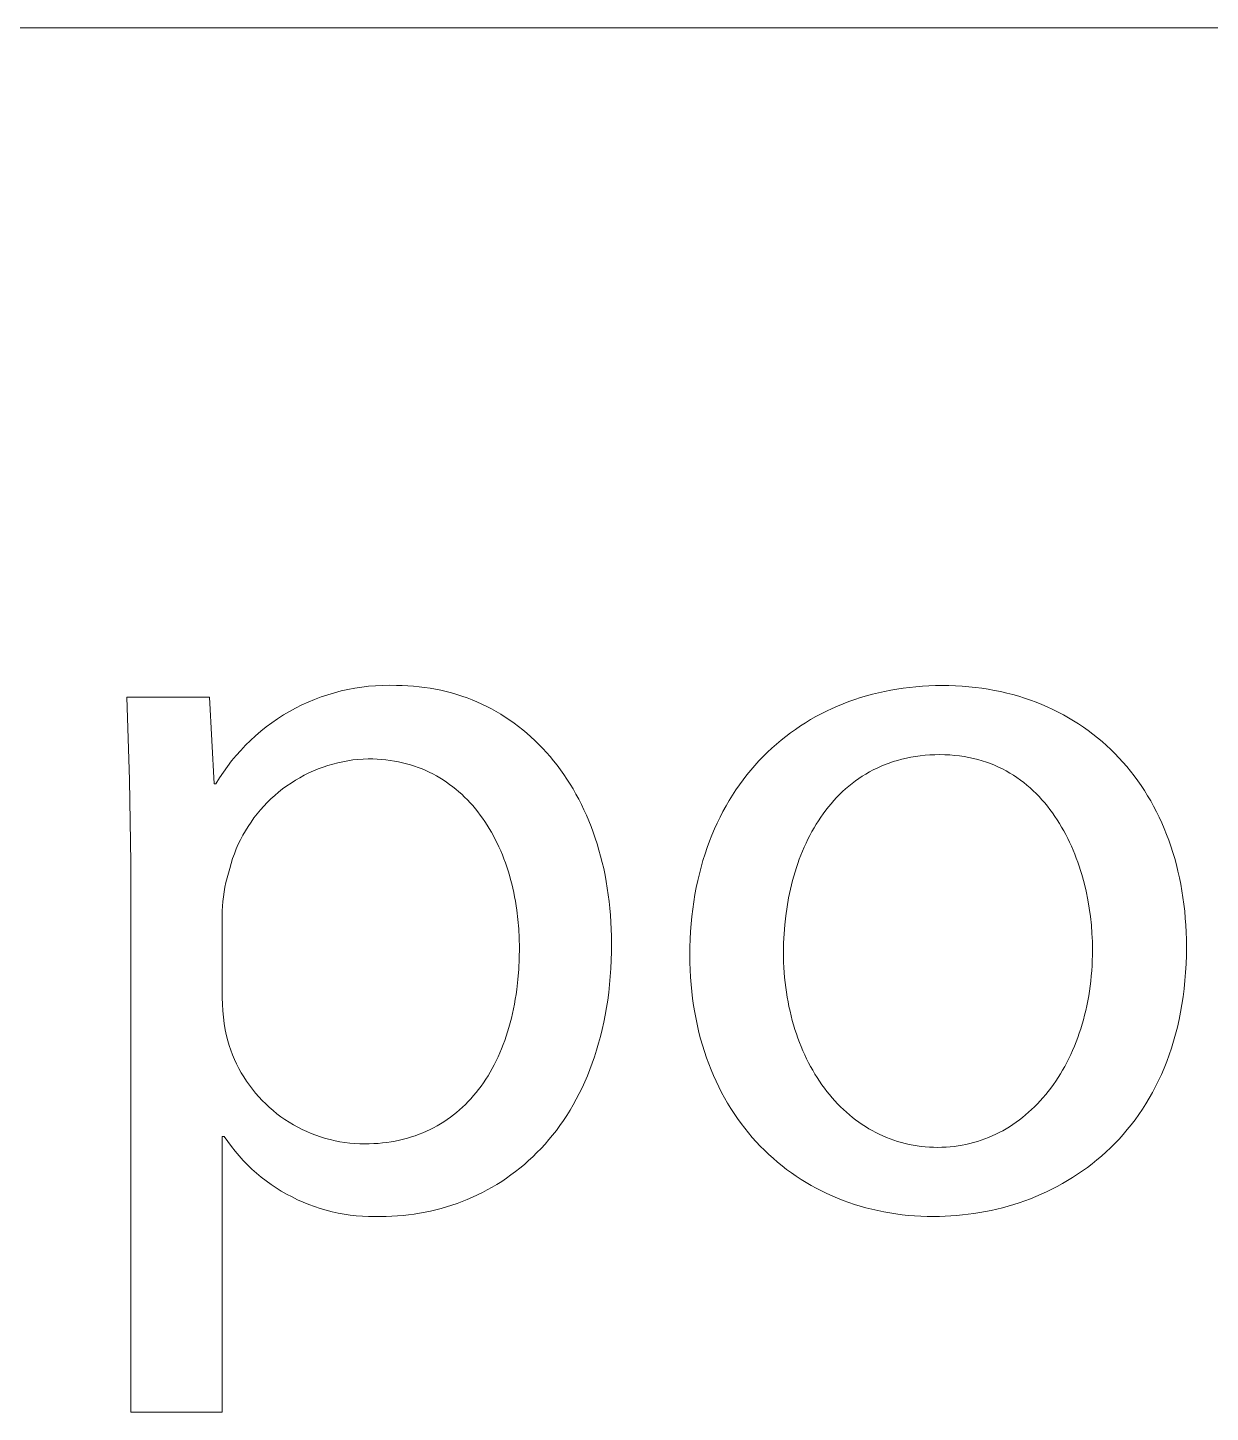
# Model space of a CAD drawing. Header units: millimetres. Extents: x 1422 to 6060, y -58 to 3182.
# Drawn here: x 5856.2 to 5908.5, y 399.2 to 460.5 of the extents above; entities that cross this region are included whole.
import ezdxf

# ---------------------------------------------------------------- set-up
doc = ezdxf.new("R2010")
doc.units = ezdxf.units.MM
doc.header["$MEASUREMENT"] = 0
doc.layers.add('Domyślny', color=7, linetype='Continuous', true_color=0x000000)

msp = doc.modelspace()

# ---------------------------------------------------------------- linework, layer by layer
at = {"layer": 'Domyślny', "color": 18, "lineweight": 15, "true_color": 0x000000}
for p, q in [((6055.346, 460.497), (4307.177, 460.497)), ((5870.089, 431.156), (5870.39, 431.224)), ((5870.39, 431.224), (5870.692, 431.28)), ((5870.692, 431.28), (5870.997, 431.327)), ((5870.997, 431.327), (5871.303, 431.362)), ((5871.303, 431.362), (5871.61, 431.387)), ((5871.61, 431.387), (5871.918, 431.402)), ((5871.918, 431.402), (5872.226, 431.405)), ((5872.226, 431.405), (5872.534, 431.398)), ((5872.534, 431.398), (5872.788, 431.394)), ((5872.788, 431.394), (5873.04, 431.384)), ((5873.04, 431.384), (5873.289, 431.368)), ((5873.289, 431.368), (5873.537, 431.345)), ((5873.537, 431.345), (5873.782, 431.315)), ((5873.782, 431.315), (5874.025, 431.279)), ((5874.025, 431.279), (5874.266, 431.236)), ((5874.266, 431.236), (5874.504, 431.187)), ((5894.396, 431.192), (5894.671, 431.24)), ((5894.671, 431.24), (5894.949, 431.281)), ((5894.949, 431.281), (5895.229, 431.316)), ((5895.229, 431.316), (5895.511, 431.345)), ((5895.511, 431.345), (5895.796, 431.367)), ((5895.796, 431.367), (5896.083, 431.383)), ((5896.083, 431.383), (5896.371, 431.393)), ((5896.371, 431.393), (5896.662, 431.396)), ((5896.662, 431.396), (5896.963, 431.393)), ((5896.963, 431.393), (5897.261, 431.383)), ((5897.261, 431.383), (5897.556, 431.366)), ((5897.556, 431.366), (5897.847, 431.342)), ((5897.847, 431.342), (5898.136, 431.312)), ((5898.136, 431.312), (5898.421, 431.275)), ((5898.421, 431.275), (5898.702, 431.232)), ((5898.702, 431.232), (5898.98, 431.182)), ((5860.733, 427.221), (5860.612, 430.888)), ((5860.612, 430.888), (5864.272, 430.888)), ((5864.272, 430.888), (5864.473, 427.043)), ((5868.351, 430.536), (5868.631, 430.665)), ((5868.631, 430.665), (5868.915, 430.783)), ((5868.915, 430.783), (5869.204, 430.892)), ((5869.204, 430.892), (5869.496, 430.99)), ((5869.496, 430.99), (5869.791, 431.078)), ((5869.791, 431.078), (5870.089, 431.156)), ((5874.504, 431.187), (5874.739, 431.132)), ((5874.739, 431.132), (5874.972, 431.071)), ((5874.972, 431.071), (5875.203, 431.003)), ((5875.203, 431.003), (5875.431, 430.93)), ((5875.431, 430.93), (5875.656, 430.85)), ((5875.656, 430.85), (5875.878, 430.764)), ((5875.878, 430.764), (5876.097, 430.672)), ((5876.097, 430.672), (5876.314, 430.574)), ((5892.295, 430.591), (5892.547, 430.687)), ((5892.547, 430.687), (5892.802, 430.778)), ((5892.802, 430.778), (5893.061, 430.862)), ((5893.061, 430.862), (5893.322, 430.94)), ((5893.322, 430.94), (5893.587, 431.013)), ((5893.587, 431.013), (5893.854, 431.079)), ((5893.854, 431.079), (5894.124, 431.139)), ((5894.124, 431.139), (5894.396, 431.192)), ((5898.98, 431.182), (5899.255, 431.126)), ((5899.255, 431.126), (5899.526, 431.063)), ((5899.526, 431.063), (5899.793, 430.994)), ((5899.793, 430.994), (5900.057, 430.919)), ((5900.057, 430.919), (5900.317, 430.838)), ((5900.317, 430.838), (5900.573, 430.751)), ((5900.573, 430.751), (5900.826, 430.657)), ((5900.826, 430.657), (5901.075, 430.558)), ((5867.28, 429.928), (5867.539, 430.094)), ((5867.539, 430.094), (5867.805, 430.251)), ((5867.805, 430.251), (5868.075, 430.398)), ((5868.075, 430.398), (5868.351, 430.536)), ((5876.314, 430.574), (5876.527, 430.471)), ((5876.527, 430.471), (5876.738, 430.362)), ((5876.738, 430.362), (5876.945, 430.247)), ((5876.945, 430.247), (5877.149, 430.126)), ((5877.149, 430.126), (5877.35, 429.999)), ((5877.35, 429.999), (5877.548, 429.867)), ((5890.852, 429.888), (5891.083, 430.02)), ((5891.083, 430.02), (5891.319, 430.146)), ((5891.319, 430.146), (5891.557, 430.266)), ((5891.557, 430.266), (5891.8, 430.38)), ((5891.8, 430.38), (5892.045, 430.489)), ((5892.045, 430.489), (5892.295, 430.591)), ((5901.075, 430.558), (5901.319, 430.452)), ((5901.319, 430.452), (5901.56, 430.341)), ((5901.56, 430.341), (5901.797, 430.224)), ((5901.797, 430.224), (5902.03, 430.101)), ((5902.03, 430.101), (5902.258, 429.973)), ((5866.304, 429.176), (5866.538, 429.377)), ((5866.538, 429.377), (5866.779, 429.569)), ((5866.779, 429.569), (5867.026, 429.753)), ((5867.026, 429.753), (5867.28, 429.928)), ((5877.548, 429.867), (5877.742, 429.73)), ((5877.742, 429.73), (5877.933, 429.587)), ((5877.933, 429.587), (5878.12, 429.438)), ((5878.12, 429.438), (5878.304, 429.284)), ((5889.963, 429.303), (5890.179, 429.458)), ((5890.179, 429.458), (5890.399, 429.607)), ((5890.399, 429.607), (5890.624, 429.75)), ((5890.624, 429.75), (5890.852, 429.888)), ((5902.258, 429.973), (5902.483, 429.838)), ((5902.483, 429.838), (5902.703, 429.699)), ((5902.703, 429.699), (5902.919, 429.553)), ((5902.919, 429.553), (5903.131, 429.402)), ((5903.131, 429.402), (5903.338, 429.246)), ((5865.858, 428.752), (5866.077, 428.968)), ((5866.077, 428.968), (5866.304, 429.176)), ((5878.304, 429.284), (5878.484, 429.125)), ((5878.484, 429.125), (5878.661, 428.961)), ((5878.661, 428.961), (5878.834, 428.791)), ((5878.834, 428.791), (5879.003, 428.616)), ((5889.139, 428.627), (5889.339, 428.804)), ((5889.339, 428.804), (5889.543, 428.976)), ((5889.543, 428.976), (5889.751, 429.143)), ((5889.751, 429.143), (5889.963, 429.303)), ((5903.338, 429.246), (5903.541, 429.085)), ((5903.541, 429.085), (5903.74, 428.918)), ((5903.74, 428.918), (5903.934, 428.745)), ((5865.247, 428.059), (5865.442, 428.297)), ((5865.442, 428.297), (5865.646, 428.528)), ((5865.646, 428.528), (5865.858, 428.752)), ((5871.283, 428.155), (5871.057, 428.145)), ((5871.484, 428.152), (5871.283, 428.155)), ((5871.682, 428.144), (5871.484, 428.152)), ((5879.003, 428.616), (5879.168, 428.436)), ((5879.168, 428.436), (5879.329, 428.251)), ((5879.329, 428.251), (5879.486, 428.061)), ((5888.567, 428.062), (5888.754, 428.256)), ((5888.754, 428.256), (5888.944, 428.444)), ((5888.944, 428.444), (5889.139, 428.627)), ((5895.085, 428.184), (5894.889, 428.138)), ((5895.286, 428.225), (5895.085, 428.184)), ((5895.49, 428.259), (5895.286, 428.225)), ((5895.698, 428.287), (5895.49, 428.259)), ((5895.91, 428.31), (5895.698, 428.287)), ((5896.126, 428.326), (5895.91, 428.31)), ((5896.346, 428.335), (5896.126, 428.326)), ((5896.57, 428.339), (5896.346, 428.335)), ((5896.794, 428.335), (5896.57, 428.339)), ((5897.014, 428.325), (5896.794, 428.335)), ((5897.23, 428.307), (5897.014, 428.325)), ((5897.442, 428.284), (5897.23, 428.307)), ((5897.649, 428.253), (5897.442, 428.284)), ((5897.853, 428.216), (5897.649, 428.253)), ((5898.052, 428.173), (5897.853, 428.216)), ((5898.247, 428.124), (5898.052, 428.173)), ((5903.934, 428.745), (5904.123, 428.568)), ((5904.123, 428.568), (5904.308, 428.385)), ((5904.308, 428.385), (5904.488, 428.198)), ((5904.488, 428.198), (5904.663, 428.005)), ((5864.711, 427.306), (5864.881, 427.563)), ((5864.881, 427.563), (5865.059, 427.814)), ((5865.059, 427.814), (5865.247, 428.059)), ((5868.867, 427.621), (5868.661, 427.528)), ((5869.076, 427.708), (5868.867, 427.621)), ((5869.288, 427.787), (5869.076, 427.708)), ((5869.503, 427.858), (5869.288, 427.787)), ((5869.72, 427.922), (5869.503, 427.858)), ((5869.939, 427.979), (5869.72, 427.922)), ((5870.16, 428.027), (5869.939, 427.979)), ((5870.383, 428.069), (5870.16, 428.027)), ((5870.607, 428.102), (5870.383, 428.069)), ((5870.832, 428.127), (5870.607, 428.102)), ((5871.057, 428.145), (5870.832, 428.127)), ((5871.876, 428.13), (5871.682, 428.144)), ((5872.068, 428.11), (5871.876, 428.13)), ((5872.258, 428.086), (5872.068, 428.11)), ((5872.444, 428.056), (5872.258, 428.086)), ((5872.627, 428.021), (5872.444, 428.056)), ((5872.808, 427.981), (5872.627, 428.021)), ((5872.985, 427.935), (5872.808, 427.981)), ((5873.16, 427.885), (5872.985, 427.935)), ((5873.332, 427.83), (5873.16, 427.885)), ((5873.5, 427.77), (5873.332, 427.83)), ((5873.666, 427.705), (5873.5, 427.77)), ((5873.829, 427.636), (5873.666, 427.705)), ((5873.989, 427.562), (5873.829, 427.636)), ((5874.146, 427.483), (5873.989, 427.562)), ((5879.486, 428.061), (5879.64, 427.866)), ((5879.64, 427.866), (5879.789, 427.667)), ((5879.789, 427.667), (5879.934, 427.462)), ((5888.037, 427.447), (5888.209, 427.657)), ((5888.209, 427.657), (5888.386, 427.862)), ((5888.386, 427.862), (5888.567, 428.062)), ((5893.456, 427.575), (5893.294, 427.481)), ((5893.622, 427.663), (5893.456, 427.575)), ((5893.791, 427.747), (5893.622, 427.663)), ((5893.965, 427.825), (5893.791, 427.747)), ((5894.142, 427.899), (5893.965, 427.825)), ((5894.323, 427.967), (5894.142, 427.899)), ((5894.508, 428.029), (5894.323, 427.967)), ((5894.696, 428.087), (5894.508, 428.029)), ((5894.889, 428.138), (5894.696, 428.087)), ((5898.438, 428.069), (5898.247, 428.124)), ((5898.625, 428.008), (5898.438, 428.069)), ((5898.808, 427.941), (5898.625, 428.008)), ((5898.987, 427.869), (5898.808, 427.941)), ((5899.162, 427.791), (5898.987, 427.869)), ((5899.333, 427.708), (5899.162, 427.791)), ((5899.5, 427.619), (5899.333, 427.708)), ((5899.663, 427.526), (5899.5, 427.619)), ((5904.663, 428.005), (5904.834, 427.807)), ((5904.834, 427.807), (5905, 427.605)), ((5905, 427.605), (5905.16, 427.397)), ((5860.782, 423.553), (5860.733, 427.221)), ((5864.473, 427.043), (5864.55, 427.043)), ((5864.55, 427.043), (5864.711, 427.306)), ((5867.686, 426.956), (5867.503, 426.822)), ((5867.873, 427.084), (5867.686, 426.956)), ((5868.064, 427.205), (5867.873, 427.084)), ((5868.259, 427.32), (5868.064, 427.205)), ((5868.458, 427.427), (5868.259, 427.32)), ((5868.661, 427.528), (5868.458, 427.427)), ((5874.3, 427.4), (5874.146, 427.483)), ((5874.451, 427.313), (5874.3, 427.4)), ((5874.599, 427.221), (5874.451, 427.313)), ((5874.743, 427.125), (5874.599, 427.221)), ((5874.885, 427.025), (5874.743, 427.125)), ((5875.024, 426.921), (5874.885, 427.025)), ((5879.934, 427.462), (5880.074, 427.252)), ((5880.074, 427.252), (5880.211, 427.038)), ((5880.211, 427.038), (5880.343, 426.819)), ((5887.551, 426.783), (5887.708, 427.01)), ((5887.708, 427.01), (5887.87, 427.231)), ((5887.87, 427.231), (5888.037, 427.447)), ((5892.539, 426.946), (5892.399, 426.826)), ((5892.683, 427.062), (5892.539, 426.946)), ((5892.83, 427.173), (5892.683, 427.062)), ((5892.981, 427.281), (5892.83, 427.173)), ((5893.135, 427.383), (5892.981, 427.281)), ((5893.294, 427.481), (5893.135, 427.383)), ((5899.822, 427.428), (5899.663, 427.526)), ((5899.978, 427.325), (5899.822, 427.428)), ((5900.129, 427.217), (5899.978, 427.325)), ((5900.277, 427.105), (5900.129, 427.217)), ((5900.42, 426.988), (5900.277, 427.105)), ((5900.56, 426.867), (5900.42, 426.988)), ((5905.16, 427.397), (5905.316, 427.185)), ((5905.316, 427.185), (5905.467, 426.968)), ((5905.467, 426.968), (5905.613, 426.746)), ((5866.986, 426.383), (5866.824, 426.225)), ((5867.153, 426.535), (5866.986, 426.383)), ((5867.326, 426.682), (5867.153, 426.535)), ((5867.503, 426.822), (5867.326, 426.682)), ((5875.16, 426.813), (5875.024, 426.921)), ((5875.293, 426.7), (5875.16, 426.813)), ((5875.422, 426.584), (5875.293, 426.7)), ((5875.549, 426.464), (5875.422, 426.584)), ((5875.672, 426.341), (5875.549, 426.464)), ((5875.792, 426.213), (5875.672, 426.341)), ((5880.343, 426.819), (5880.47, 426.596)), ((5880.47, 426.596), (5880.594, 426.368)), ((5880.594, 426.368), (5880.712, 426.135)), ((5887.111, 426.072), (5887.253, 426.314)), ((5887.253, 426.314), (5887.399, 426.551)), ((5887.399, 426.551), (5887.551, 426.783)), ((5892.002, 426.442), (5891.876, 426.306)), ((5892.131, 426.574), (5892.002, 426.442)), ((5892.263, 426.702), (5892.131, 426.574)), ((5892.399, 426.826), (5892.263, 426.702)), ((5900.697, 426.742), (5900.56, 426.867)), ((5900.829, 426.613), (5900.697, 426.742)), ((5900.958, 426.48), (5900.829, 426.613)), ((5901.083, 426.343), (5900.958, 426.48)), ((5901.204, 426.203), (5901.083, 426.343)), ((5905.613, 426.746), (5905.754, 426.52)), ((5905.754, 426.52), (5905.89, 426.289)), ((5866.373, 425.718), (5866.235, 425.538)), ((5866.517, 425.892), (5866.373, 425.718)), ((5866.668, 426.061), (5866.517, 425.892)), ((5866.824, 426.225), (5866.668, 426.061)), ((5875.91, 426.082), (5875.792, 426.213)), ((5876.024, 425.948), (5875.91, 426.082)), ((5876.135, 425.81), (5876.024, 425.948)), ((5876.242, 425.668), (5876.135, 425.81)), ((5880.712, 426.135), (5880.826, 425.898)), ((5880.826, 425.898), (5880.936, 425.657)), ((5886.845, 425.572), (5886.975, 425.825)), ((5886.975, 425.825), (5887.111, 426.072)), ((5891.411, 425.727), (5891.304, 425.574)), ((5891.522, 425.877), (5891.411, 425.727)), ((5891.637, 426.023), (5891.522, 425.877)), ((5891.755, 426.166), (5891.637, 426.023)), ((5891.876, 426.306), (5891.755, 426.166)), ((5901.322, 426.059), (5901.204, 426.203)), ((5901.436, 425.912), (5901.322, 426.059)), ((5901.546, 425.762), (5901.436, 425.912)), ((5901.653, 425.609), (5901.546, 425.762)), ((5905.89, 426.289), (5906.02, 426.053)), ((5906.02, 426.053), (5906.145, 425.814)), ((5906.145, 425.814), (5906.265, 425.569)), ((5865.977, 425.166), (5865.858, 424.974)), ((5866.103, 425.355), (5865.977, 425.166)), ((5866.235, 425.538), (5866.103, 425.355)), ((5876.347, 425.524), (5876.242, 425.668)), ((5876.449, 425.376), (5876.347, 425.524)), ((5876.547, 425.225), (5876.449, 425.376)), ((5876.642, 425.071), (5876.547, 425.225)), ((5880.936, 425.657), (5881.04, 425.411)), ((5881.04, 425.411), (5881.14, 425.161)), ((5881.14, 425.161), (5881.235, 424.907)), ((5886.601, 425.051), (5886.72, 425.314)), ((5886.72, 425.314), (5886.845, 425.572)), ((5891.002, 425.097), (5890.909, 424.932)), ((5891.099, 425.259), (5891.002, 425.097)), ((5891.2, 425.418), (5891.099, 425.259)), ((5891.304, 425.574), (5891.2, 425.418)), ((5901.756, 425.453), (5901.653, 425.609)), ((5901.856, 425.294), (5901.756, 425.453)), ((5901.952, 425.132), (5901.856, 425.294)), ((5902.045, 424.968), (5901.952, 425.132)), ((5906.265, 425.569), (5906.38, 425.321)), ((5906.38, 425.321), (5906.489, 425.068)), ((5865.64, 424.577), (5865.542, 424.373)), ((5865.746, 424.777), (5865.64, 424.577)), ((5865.858, 424.974), (5865.746, 424.777)), ((5876.734, 424.914), (5876.642, 425.071)), ((5876.823, 424.754), (5876.734, 424.914)), ((5876.908, 424.591), (5876.823, 424.754)), ((5876.99, 424.425), (5876.908, 424.591)), ((5881.235, 424.907), (5881.325, 424.648)), ((5881.325, 424.648), (5881.41, 424.386)), ((5886.278, 424.232), (5886.379, 424.51)), ((5886.379, 424.51), (5886.487, 424.783)), ((5886.487, 424.783), (5886.601, 425.051)), ((5890.732, 424.595), (5890.649, 424.422)), ((5890.819, 424.765), (5890.732, 424.595)), ((5890.909, 424.932), (5890.819, 424.765)), ((5902.134, 424.801), (5902.045, 424.968)), ((5902.22, 424.632), (5902.134, 424.801)), ((5902.303, 424.461), (5902.22, 424.632)), ((5906.489, 425.068), (5906.593, 424.81)), ((5906.593, 424.81), (5906.691, 424.549)), ((5906.691, 424.549), (5906.784, 424.283)), ((5865.367, 423.956), (5865.291, 423.743)), ((5865.451, 424.166), (5865.367, 423.956)), ((5865.542, 424.373), (5865.451, 424.166)), ((5877.069, 424.257), (5876.99, 424.425)), ((5877.145, 424.086), (5877.069, 424.257)), ((5877.218, 423.912), (5877.145, 424.086)), ((5877.287, 423.736), (5877.218, 423.912)), ((5881.41, 424.386), (5881.49, 424.119)), ((5881.49, 424.119), (5881.565, 423.848)), ((5886.092, 423.66), (5886.182, 423.949)), ((5886.182, 423.949), (5886.278, 424.232)), ((5890.421, 423.89), (5890.351, 423.709)), ((5890.494, 424.07), (5890.421, 423.89)), ((5890.57, 424.247), (5890.494, 424.07)), ((5890.649, 424.422), (5890.57, 424.247)), ((5902.382, 424.288), (5902.303, 424.461)), ((5902.457, 424.114), (5902.382, 424.288)), ((5902.53, 423.937), (5902.457, 424.114)), ((5902.599, 423.759), (5902.53, 423.937)), ((5906.784, 424.283), (5906.871, 424.014)), ((5906.871, 424.014), (5906.952, 423.74)), ((5860.782, 399.246), (5860.782, 423.553)), ((5865.16, 423.309), (5865.106, 423.089)), ((5865.222, 423.527), (5865.16, 423.309)), ((5865.291, 423.743), (5865.222, 423.527)), ((5877.353, 423.557), (5877.287, 423.736)), ((5877.416, 423.377), (5877.353, 423.557)), ((5877.475, 423.193), (5877.416, 423.377)), ((5881.565, 423.848), (5881.635, 423.573)), ((5881.635, 423.573), (5881.7, 423.295)), ((5881.7, 423.295), (5881.759, 423.012)), ((5885.931, 423.069), (5886.008, 423.367)), ((5886.008, 423.367), (5886.092, 423.66)), ((5890.223, 423.34), (5890.163, 423.153)), ((5890.285, 423.526), (5890.223, 423.34)), ((5890.351, 423.709), (5890.285, 423.526)), ((5902.664, 423.579), (5902.599, 423.759)), ((5902.726, 423.398), (5902.664, 423.579)), ((5902.786, 423.216), (5902.726, 423.398)), ((5906.952, 423.74), (5907.028, 423.463)), ((5907.028, 423.463), (5907.098, 423.181)), ((5864.997, 422.68), (5864.952, 422.473)), ((5865.048, 422.886), (5864.997, 422.68)), ((5865.106, 423.089), (5865.048, 422.886)), ((5877.531, 423.008), (5877.475, 423.193)), ((5877.584, 422.82), (5877.531, 423.008)), ((5877.633, 422.631), (5877.584, 422.82)), ((5881.759, 423.012), (5881.813, 422.726)), ((5881.813, 422.726), (5881.861, 422.436)), ((5885.795, 422.458), (5885.859, 422.766)), ((5885.859, 422.766), (5885.931, 423.069)), ((5890.055, 422.775), (5890.005, 422.583)), ((5890.107, 422.965), (5890.055, 422.775)), ((5890.163, 423.153), (5890.107, 422.965)), ((5902.841, 423.033), (5902.786, 423.216)), ((5902.943, 422.664), (5902.841, 423.033)), ((5903.033, 422.292), (5902.943, 422.664)), ((5907.098, 423.181), (5907.162, 422.896)), ((5907.162, 422.896), (5907.22, 422.607)), ((5864.882, 422.055), (5864.857, 421.844)), ((5864.914, 422.265), (5864.882, 422.055)), ((5864.952, 422.473), (5864.914, 422.265)), ((5877.68, 422.439), (5877.633, 422.631)), ((5877.722, 422.246), (5877.68, 422.439)), ((5877.762, 422.05), (5877.722, 422.246)), ((5877.798, 421.853), (5877.762, 422.05)), ((5881.861, 422.436), (5881.904, 422.142)), ((5881.904, 422.142), (5881.942, 421.844)), ((5885.685, 421.828), (5885.736, 422.146)), ((5885.736, 422.146), (5885.795, 422.458)), ((5889.959, 422.39), (5889.877, 422.001)), ((5890.005, 422.583), (5889.959, 422.39)), ((5903.11, 421.919), (5903.033, 422.292)), ((5907.22, 422.607), (5907.273, 422.314)), ((5907.273, 422.314), (5907.319, 422.018)), ((5864.839, 421.633), (5864.828, 421.422)), ((5864.828, 421.422), (5864.828, 417.576)), ((5864.857, 421.844), (5864.839, 421.633)), ((5877.83, 421.654), (5877.798, 421.853)), ((5877.86, 421.454), (5877.83, 421.654)), ((5877.908, 421.048), (5877.86, 421.454)), ((5881.942, 421.844), (5881.974, 421.543)), ((5881.974, 421.543), (5882, 421.238)), ((5885.601, 421.179), (5885.639, 421.506)), ((5885.639, 421.506), (5885.685, 421.828)), ((5889.807, 421.608), (5889.751, 421.212)), ((5889.877, 422.001), (5889.807, 421.608)), ((5903.174, 421.545), (5903.11, 421.919)), ((5903.226, 421.172), (5903.174, 421.545)), ((5907.319, 422.018), (5907.359, 421.718)), ((5907.359, 421.718), (5907.394, 421.414)), ((5907.394, 421.414), (5907.422, 421.107)), ((5877.942, 420.637), (5877.908, 421.048)), ((5882, 421.238), (5882.02, 420.93)), ((5882.02, 420.93), (5882.035, 420.619)), ((5885.545, 420.511), (5885.569, 420.848)), ((5885.569, 420.848), (5885.601, 421.179)), ((5889.707, 420.814), (5889.676, 420.414)), ((5889.751, 421.212), (5889.707, 420.814)), ((5903.267, 420.8), (5903.226, 421.172)), ((5903.295, 420.431), (5903.267, 420.8)), ((5907.422, 421.107), (5907.444, 420.797)), ((5907.444, 420.797), (5907.46, 420.483)), ((5877.963, 420.221), (5877.942, 420.637)), ((5877.97, 419.8), (5877.963, 420.221)), ((5882.035, 420.619), (5882.044, 420.304)), ((5882.044, 420.304), (5882.047, 419.985)), ((5885.527, 420.17), (5885.545, 420.511)), ((5889.676, 420.414), (5889.657, 420.013)), ((5903.312, 420.066), (5903.295, 420.431)), ((5907.46, 420.483), (5907.469, 420.165)), ((5877.963, 419.323), (5877.97, 419.8)), ((5882.043, 419.61), (5882.033, 419.24)), ((5882.047, 419.985), (5882.043, 419.61)), ((5885.512, 419.474), (5885.516, 419.825)), ((5885.516, 419.825), (5885.527, 420.17)), ((5889.657, 420.013), (5889.651, 419.613)), ((5889.651, 419.613), (5889.653, 419.383)), ((5903.318, 419.706), (5903.312, 420.066)), ((5903.316, 419.47), (5903.318, 419.706)), ((5907.472, 419.845), (5907.468, 419.459)), ((5907.469, 420.165), (5907.472, 419.845)), ((5877.941, 418.855), (5877.963, 419.323)), ((5882.033, 419.24), (5882.015, 418.877)), ((5885.516, 419.143), (5885.512, 419.474)), ((5885.526, 418.815), (5885.516, 419.143)), ((5889.653, 419.383), (5889.659, 419.155)), ((5889.659, 419.155), (5889.67, 418.929)), ((5903.284, 418.776), (5903.299, 419.005)), ((5903.299, 419.005), (5903.31, 419.237)), ((5903.31, 419.237), (5903.316, 419.47)), ((5907.456, 419.08), (5907.435, 418.707)), ((5907.468, 419.459), (5907.456, 419.08)), ((5877.854, 417.951), (5877.904, 418.398)), ((5877.904, 418.398), (5877.941, 418.855)), ((5881.991, 418.519), (5881.959, 418.167)), ((5882.015, 418.877), (5881.991, 418.519)), ((5885.543, 418.491), (5885.526, 418.815)), ((5885.567, 418.171), (5885.543, 418.491)), ((5889.67, 418.929), (5889.684, 418.704)), ((5889.684, 418.704), (5889.702, 418.482)), ((5889.702, 418.482), (5889.725, 418.262)), ((5903.242, 418.323), (5903.265, 418.548)), ((5903.265, 418.548), (5903.284, 418.776)), ((5907.435, 418.707), (5907.406, 418.342)), ((5877.823, 417.731), (5877.854, 417.951)), ((5881.921, 417.821), (5881.877, 417.482)), ((5881.959, 418.167), (5881.921, 417.821)), ((5885.597, 417.856), (5885.567, 418.171)), ((5885.634, 417.544), (5885.597, 417.856)), ((5889.725, 418.262), (5889.751, 418.043)), ((5889.751, 418.043), (5889.781, 417.827)), ((5889.781, 417.827), (5889.815, 417.613)), ((5903.15, 417.663), (5903.184, 417.881)), ((5903.184, 417.881), (5903.215, 418.101)), ((5903.215, 418.101), (5903.242, 418.323)), ((5907.37, 417.983), (5907.325, 417.631)), ((5907.406, 418.342), (5907.37, 417.983)), ((5864.828, 417.576), (5864.838, 417.294)), ((5864.838, 417.294), (5864.856, 417.012)), ((5877.709, 417.09), (5877.751, 417.301)), ((5877.751, 417.301), (5877.788, 417.515)), ((5877.788, 417.515), (5877.823, 417.731)), ((5881.826, 417.148), (5881.768, 416.82)), ((5881.877, 417.482), (5881.826, 417.148)), ((5885.677, 417.237), (5885.634, 417.544)), ((5885.727, 416.933), (5885.677, 417.237)), ((5889.815, 417.613), (5889.853, 417.402)), ((5889.853, 417.402), (5889.894, 417.193)), ((5889.894, 417.193), (5889.94, 416.986)), ((5903.022, 417.024), (5903.068, 417.234)), ((5903.068, 417.234), (5903.111, 417.447)), ((5903.111, 417.447), (5903.15, 417.663)), ((5907.274, 417.285), (5907.214, 416.947)), ((5907.325, 417.631), (5907.274, 417.285)), ((5864.856, 417.012), (5864.883, 416.731)), ((5864.883, 416.731), (5864.918, 416.45)), ((5877.564, 416.474), (5877.616, 416.676)), ((5877.616, 416.676), (5877.665, 416.881)), ((5877.665, 416.881), (5877.709, 417.09)), ((5881.768, 416.82), (5881.705, 416.498)), ((5885.783, 416.634), (5885.727, 416.933)), ((5885.845, 416.34), (5885.783, 416.634)), ((5889.94, 416.986), (5889.989, 416.782)), ((5889.989, 416.782), (5890.041, 416.58)), ((5890.041, 416.58), (5890.098, 416.38)), ((5902.86, 416.409), (5902.917, 416.612)), ((5902.917, 416.612), (5902.971, 416.816)), ((5902.971, 416.816), (5903.022, 417.024)), ((5907.148, 416.615), (5907.074, 416.289)), ((5907.214, 416.947), (5907.148, 416.615)), ((5864.918, 416.45), (5864.962, 416.171)), ((5864.962, 416.171), (5865.014, 415.893)), ((5877.389, 415.885), (5877.451, 416.078)), ((5877.451, 416.078), (5877.509, 416.275)), ((5877.509, 416.275), (5877.564, 416.474)), ((5881.635, 416.182), (5881.559, 415.872)), ((5881.705, 416.498), (5881.635, 416.182)), ((5885.913, 416.049), (5885.845, 416.34)), ((5885.987, 415.763), (5885.913, 416.049)), ((5890.098, 416.38), (5890.157, 416.184)), ((5890.157, 416.184), (5890.221, 415.99)), ((5890.221, 415.99), (5890.288, 415.799)), ((5902.665, 415.82), (5902.734, 416.013)), ((5902.734, 416.013), (5902.799, 416.21)), ((5902.799, 416.21), (5902.86, 416.409)), ((5906.993, 415.97), (5906.905, 415.658)), ((5907.074, 416.289), (5906.993, 415.97)), ((5865.014, 415.893), (5865.071, 415.681)), ((5865.071, 415.681), (5865.135, 415.471)), ((5865.135, 415.471), (5865.207, 415.263)), ((5877.107, 415.145), (5877.182, 415.325)), ((5877.182, 415.325), (5877.254, 415.509)), ((5877.254, 415.509), (5877.323, 415.695)), ((5877.323, 415.695), (5877.389, 415.885)), ((5881.477, 415.568), (5881.389, 415.27)), ((5881.559, 415.872), (5881.477, 415.568)), ((5886.067, 415.482), (5885.987, 415.763)), ((5886.154, 415.204), (5886.067, 415.482)), ((5890.288, 415.799), (5890.358, 415.61)), ((5890.358, 415.61), (5890.432, 415.425)), ((5890.432, 415.425), (5890.509, 415.242)), ((5902.44, 415.256), (5902.518, 415.441)), ((5902.518, 415.441), (5902.594, 415.629)), ((5902.594, 415.629), (5902.665, 415.82)), ((5906.81, 415.352), (5906.709, 415.053)), ((5906.905, 415.658), (5906.81, 415.352)), ((5865.207, 415.263), (5865.286, 415.058)), ((5865.286, 415.058), (5865.372, 414.855)), ((5865.372, 414.855), (5865.465, 414.656)), ((5876.86, 414.624), (5876.946, 414.794)), ((5876.946, 414.794), (5877.028, 414.968)), ((5877.028, 414.968), (5877.107, 415.145)), ((5881.197, 414.691), (5881.092, 414.411)), ((5881.296, 414.977), (5881.197, 414.691)), ((5881.389, 415.27), (5881.296, 414.977)), ((5886.246, 414.932), (5886.154, 415.204)), ((5886.343, 414.664), (5886.246, 414.932)), ((5890.509, 415.242), (5890.589, 415.062)), ((5890.589, 415.062), (5890.673, 414.886)), ((5890.673, 414.886), (5890.76, 414.712)), ((5890.76, 414.712), (5890.851, 414.542)), ((5902.092, 414.549), (5902.184, 414.721)), ((5902.184, 414.721), (5902.272, 414.896)), ((5902.272, 414.896), (5902.358, 415.075)), ((5902.358, 415.075), (5902.44, 415.256)), ((5906.602, 414.761), (5906.488, 414.475)), ((5906.709, 415.053), (5906.602, 414.761)), ((5865.465, 414.656), (5865.565, 414.46)), ((5865.565, 414.46), (5865.672, 414.268)), ((5865.672, 414.268), (5865.785, 414.08)), ((5865.785, 414.08), (5865.905, 413.896)), ((5876.486, 413.978), (5876.584, 414.135)), ((5876.584, 414.135), (5876.679, 414.294)), ((5876.679, 414.294), (5876.771, 414.457)), ((5876.771, 414.457), (5876.86, 414.624)), ((5880.982, 414.137), (5880.867, 413.868)), ((5881.092, 414.411), (5880.982, 414.137)), ((5886.447, 414.4), (5886.343, 414.664)), ((5886.556, 414.141), (5886.447, 414.4)), ((5886.67, 413.887), (5886.556, 414.141)), ((5890.851, 414.542), (5890.944, 414.375)), ((5890.944, 414.375), (5891.041, 414.211)), ((5891.041, 414.211), (5891.141, 414.05)), ((5901.798, 414.054), (5901.899, 414.215)), ((5901.899, 414.215), (5901.997, 414.381)), ((5901.997, 414.381), (5902.092, 414.549)), ((5906.367, 414.195), (5906.241, 413.922)), ((5906.488, 414.475), (5906.367, 414.195)), ((5865.905, 413.896), (5866.032, 413.716)), ((5866.032, 413.716), (5866.164, 413.54)), ((5866.164, 413.54), (5866.303, 413.369)), ((5876.06, 413.391), (5876.171, 413.532)), ((5876.171, 413.532), (5876.279, 413.677)), ((5876.279, 413.677), (5876.384, 413.826)), ((5876.384, 413.826), (5876.486, 413.978)), ((5880.746, 413.606), (5880.621, 413.349)), ((5880.867, 413.868), (5880.746, 413.606)), ((5886.79, 413.637), (5886.67, 413.887)), ((5886.915, 413.392), (5886.79, 413.637)), ((5891.141, 414.05), (5891.243, 413.893)), ((5891.243, 413.893), (5891.349, 413.739)), ((5891.349, 413.739), (5891.458, 413.589)), ((5891.458, 413.589), (5891.57, 413.442)), ((5901.363, 413.442), (5901.476, 413.589)), ((5901.476, 413.589), (5901.586, 413.741)), ((5901.586, 413.741), (5901.693, 413.895)), ((5901.693, 413.895), (5901.798, 414.054)), ((5906.109, 413.655), (5905.971, 413.395)), ((5906.241, 413.922), (5906.109, 413.655)), ((5866.303, 413.369), (5866.447, 413.204)), ((5866.447, 413.204), (5866.597, 413.043)), ((5866.597, 413.043), (5866.753, 412.887)), ((5866.753, 412.887), (5866.913, 412.738)), ((5875.457, 412.743), (5875.583, 412.865)), ((5875.583, 412.865), (5875.707, 412.99)), ((5875.707, 412.99), (5875.828, 413.12)), ((5875.828, 413.12), (5875.945, 413.254)), ((5875.945, 413.254), (5876.06, 413.391)), ((5880.354, 412.854), (5880.214, 412.615)), ((5880.49, 413.099), (5880.354, 412.854)), ((5880.621, 413.349), (5880.49, 413.099)), ((5887.046, 413.152), (5886.915, 413.392)), ((5887.182, 412.916), (5887.046, 413.152)), ((5887.323, 412.686), (5887.182, 412.916)), ((5891.57, 413.442), (5891.685, 413.299)), ((5891.685, 413.299), (5891.802, 413.159)), ((5891.802, 413.159), (5891.923, 413.024)), ((5891.923, 413.024), (5892.046, 412.892)), ((5892.046, 412.892), (5892.172, 412.763)), ((5900.755, 412.761), (5900.882, 412.889)), ((5900.882, 412.889), (5901.006, 413.022)), ((5901.006, 413.022), (5901.128, 413.158)), ((5901.128, 413.158), (5901.247, 413.298)), ((5901.247, 413.298), (5901.363, 413.442)), ((5905.678, 412.893), (5905.524, 412.652)), ((5905.827, 413.141), (5905.678, 412.893)), ((5905.971, 413.395), (5905.827, 413.141)), ((5866.913, 412.738), (5867.079, 412.593)), ((5867.079, 412.593), (5867.25, 412.455)), ((5867.25, 412.455), (5867.426, 412.323)), ((5867.426, 412.323), (5867.606, 412.197)), ((5874.777, 412.195), (5874.919, 412.296)), ((5874.919, 412.296), (5875.058, 412.402)), ((5875.058, 412.402), (5875.194, 412.511)), ((5875.194, 412.511), (5875.327, 412.625)), ((5875.327, 412.625), (5875.457, 412.743)), ((5880.069, 412.382), (5879.919, 412.155)), ((5880.214, 412.615), (5880.069, 412.382)), ((5887.469, 412.46), (5887.323, 412.686)), ((5887.62, 412.24), (5887.469, 412.46)), ((5887.776, 412.024), (5887.62, 412.24)), ((5892.172, 412.763), (5892.301, 412.639)), ((5892.301, 412.639), (5892.432, 412.519)), ((5892.432, 412.519), (5892.566, 412.403)), ((5892.566, 412.403), (5892.703, 412.29)), ((5892.703, 412.29), (5892.842, 412.182)), ((5900.082, 412.179), (5900.221, 412.287)), ((5900.221, 412.287), (5900.358, 412.399)), ((5900.358, 412.399), (5900.493, 412.516)), ((5900.493, 412.516), (5900.625, 412.636)), ((5900.625, 412.636), (5900.755, 412.761)), ((5905.364, 412.417), (5905.199, 412.188)), ((5905.524, 412.652), (5905.364, 412.417)), ((5867.606, 412.197), (5867.791, 412.077)), ((5867.791, 412.077), (5867.979, 411.964)), ((5867.979, 411.964), (5868.172, 411.858)), ((5868.172, 411.858), (5868.368, 411.758)), ((5868.368, 411.758), (5868.567, 411.665)), ((5868.567, 411.665), (5868.769, 411.579)), ((5873.534, 411.543), (5873.7, 411.609)), ((5873.7, 411.609), (5873.862, 411.679)), ((5873.862, 411.679), (5874.022, 411.754)), ((5874.022, 411.754), (5874.179, 411.834)), ((5874.179, 411.834), (5874.333, 411.918)), ((5874.333, 411.918), (5874.484, 412.006)), ((5874.484, 412.006), (5874.632, 412.098)), ((5874.632, 412.098), (5874.777, 412.195)), ((5879.606, 411.719), (5879.443, 411.51)), ((5879.765, 411.934), (5879.606, 411.719)), ((5879.919, 412.155), (5879.765, 411.934)), ((5887.936, 411.813), (5887.776, 412.024)), ((5888.102, 411.608), (5887.936, 411.813)), ((5892.842, 412.182), (5892.984, 412.078)), ((5892.984, 412.078), (5893.128, 411.979)), ((5893.128, 411.979), (5893.275, 411.883)), ((5893.275, 411.883), (5893.424, 411.792)), ((5893.424, 411.792), (5893.576, 411.706)), ((5893.576, 411.706), (5893.73, 411.624)), ((5893.73, 411.624), (5893.886, 411.546)), ((5899.038, 411.543), (5899.194, 411.621)), ((5899.194, 411.621), (5899.348, 411.703)), ((5899.348, 411.703), (5899.499, 411.789)), ((5899.499, 411.789), (5899.648, 411.88)), ((5899.648, 411.88), (5899.795, 411.975)), ((5899.795, 411.975), (5899.939, 412.075)), ((5899.939, 412.075), (5900.082, 412.179)), ((5904.855, 411.749), (5904.675, 411.539)), ((5905.029, 411.966), (5904.855, 411.749)), ((5905.199, 412.188), (5905.029, 411.966)), ((5864.921, 411.446), (5864.828, 411.446)), ((5864.828, 411.446), (5864.828, 399.246)), ((5865.074, 411.223), (5864.921, 411.446)), ((5865.235, 411.005), (5865.074, 411.223)), ((5865.404, 410.793), (5865.235, 411.005)), ((5868.769, 411.579), (5868.975, 411.501)), ((5868.975, 411.501), (5869.182, 411.429)), ((5869.182, 411.429), (5869.393, 411.365)), ((5869.393, 411.365), (5869.605, 411.308)), ((5869.605, 411.308), (5869.819, 411.259)), ((5869.819, 411.259), (5870.035, 411.217)), ((5870.035, 411.217), (5870.252, 411.182)), ((5870.252, 411.182), (5870.471, 411.156)), ((5870.471, 411.156), (5870.69, 411.137)), ((5870.69, 411.137), (5870.909, 411.125)), ((5870.909, 411.125), (5871.129, 411.121)), ((5871.129, 411.121), (5871.33, 411.124)), ((5871.33, 411.124), (5871.529, 411.132)), ((5871.529, 411.132), (5871.725, 411.144)), ((5871.725, 411.144), (5871.918, 411.162)), ((5871.918, 411.162), (5872.109, 411.185)), ((5872.109, 411.185), (5872.297, 411.213)), ((5872.297, 411.213), (5872.482, 411.246)), ((5872.482, 411.246), (5872.664, 411.283)), ((5872.664, 411.283), (5872.844, 411.326)), ((5872.844, 411.326), (5873.021, 411.373)), ((5873.021, 411.373), (5873.195, 411.425)), ((5873.195, 411.425), (5873.366, 411.482)), ((5873.366, 411.482), (5873.534, 411.543)), ((5879.105, 411.11), (5878.93, 410.919)), ((5879.276, 411.307), (5879.105, 411.11)), ((5879.443, 411.51), (5879.276, 411.307)), ((5888.272, 411.407), (5888.102, 411.608)), ((5888.447, 411.212), (5888.272, 411.407)), ((5888.626, 411.021), (5888.447, 411.212)), ((5888.81, 410.836), (5888.626, 411.021)), ((5893.886, 411.546), (5894.044, 411.473)), ((5894.044, 411.473), (5894.205, 411.405)), ((5894.205, 411.405), (5894.367, 411.341)), ((5894.367, 411.341), (5894.532, 411.282)), ((5894.532, 411.282), (5894.699, 411.228)), ((5894.699, 411.228), (5894.869, 411.179)), ((5894.869, 411.179), (5895.04, 411.135)), ((5895.04, 411.135), (5895.213, 411.096)), ((5895.213, 411.096), (5895.388, 411.061)), ((5895.388, 411.061), (5895.565, 411.032)), ((5895.565, 411.032), (5895.744, 411.008)), ((5895.744, 411.008), (5895.924, 410.99)), ((5897.02, 410.989), (5897.198, 411.008)), ((5897.198, 411.008), (5897.374, 411.032)), ((5897.374, 411.032), (5897.549, 411.061)), ((5897.549, 411.061), (5897.721, 411.095)), ((5897.721, 411.095), (5897.893, 411.134)), ((5897.893, 411.134), (5898.062, 411.178)), ((5898.062, 411.178), (5898.23, 411.227)), ((5898.23, 411.227), (5898.395, 411.281)), ((5898.395, 411.281), (5898.559, 411.339)), ((5898.559, 411.339), (5898.721, 411.403)), ((5898.721, 411.403), (5898.881, 411.471)), ((5898.881, 411.471), (5899.038, 411.543)), ((5904.304, 411.138), (5904.111, 410.946)), ((5904.492, 411.335), (5904.304, 411.138)), ((5904.675, 411.539), (5904.492, 411.335)), ((5865.579, 410.587), (5865.404, 410.793)), ((5865.761, 410.387), (5865.579, 410.587)), ((5865.951, 410.193), (5865.761, 410.387)), ((5878.568, 410.554), (5878.381, 410.38)), ((5878.75, 410.733), (5878.568, 410.554)), ((5878.93, 410.919), (5878.75, 410.733)), ((5888.998, 410.656), (5888.81, 410.836)), ((5889.19, 410.482), (5888.998, 410.656)), ((5889.387, 410.313), (5889.19, 410.482)), ((5895.924, 410.99), (5896.107, 410.976)), ((5896.107, 410.976), (5896.291, 410.968)), ((5896.291, 410.968), (5896.477, 410.965)), ((5896.477, 410.965), (5896.659, 410.968)), ((5896.659, 410.968), (5896.84, 410.976)), ((5896.84, 410.976), (5897.02, 410.989)), ((5903.51, 410.408), (5903.302, 410.241)), ((5903.714, 410.581), (5903.51, 410.408)), ((5903.915, 410.761), (5903.714, 410.581)), ((5904.111, 410.946), (5903.915, 410.761)), ((5866.146, 410.006), (5865.951, 410.193)), ((5866.348, 409.826), (5866.146, 410.006)), ((5866.556, 409.653), (5866.348, 409.826)), ((5877.8, 409.895), (5877.6, 409.745)), ((5877.997, 410.051), (5877.8, 409.895)), ((5878.191, 410.212), (5877.997, 410.051)), ((5878.381, 410.38), (5878.191, 410.212)), ((5889.588, 410.149), (5889.387, 410.313)), ((5889.792, 409.991), (5889.588, 410.149)), ((5890.001, 409.838), (5889.792, 409.991)), ((5890.214, 409.69), (5890.001, 409.838)), ((5902.657, 409.775), (5902.436, 409.631)), ((5902.875, 409.924), (5902.657, 409.775)), ((5903.09, 410.079), (5902.875, 409.924)), ((5903.302, 410.241), (5903.09, 410.079)), ((5866.77, 409.486), (5866.556, 409.653)), ((5866.989, 409.328), (5866.77, 409.486)), ((5867.214, 409.177), (5866.989, 409.328)), ((5867.443, 409.033), (5867.214, 409.177)), ((5876.769, 409.204), (5876.554, 409.083)), ((5876.981, 409.33), (5876.769, 409.204)), ((5877.19, 409.462), (5876.981, 409.33)), ((5877.397, 409.601), (5877.19, 409.462)), ((5877.6, 409.745), (5877.397, 409.601)), ((5890.43, 409.548), (5890.214, 409.69)), ((5890.651, 409.412), (5890.43, 409.548)), ((5890.875, 409.281), (5890.651, 409.412)), ((5891.102, 409.156), (5890.875, 409.281)), ((5901.754, 409.237), (5901.522, 409.117)), ((5901.984, 409.362), (5901.754, 409.237)), ((5902.211, 409.494), (5901.984, 409.362)), ((5902.436, 409.631), (5902.211, 409.494)), ((5867.678, 408.898), (5867.443, 409.033)), ((5867.917, 408.771), (5867.678, 408.898)), ((5868.16, 408.652), (5867.917, 408.771)), ((5868.407, 408.541), (5868.16, 408.652)), ((5875.442, 408.569), (5875.213, 408.484)), ((5875.669, 408.66), (5875.442, 408.569)), ((5875.894, 408.757), (5875.669, 408.66)), ((5876.116, 408.86), (5875.894, 408.757)), ((5876.336, 408.969), (5876.116, 408.86)), ((5876.554, 409.083), (5876.336, 408.969)), ((5891.333, 409.037), (5891.102, 409.156)), ((5891.568, 408.923), (5891.333, 409.037)), ((5891.806, 408.816), (5891.568, 408.923)), ((5892.047, 408.714), (5891.806, 408.816)), ((5892.291, 408.618), (5892.047, 408.714)), ((5892.539, 408.527), (5892.291, 408.618)), ((5900.325, 408.604), (5900.08, 408.519)), ((5900.569, 408.695), (5900.325, 408.604)), ((5900.81, 408.792), (5900.569, 408.695)), ((5901.049, 408.895), (5900.81, 408.792)), ((5901.287, 409.003), (5901.049, 408.895)), ((5901.522, 409.117), (5901.287, 409.003)), ((5868.657, 408.439), (5868.407, 408.541)), ((5868.911, 408.345), (5868.657, 408.439)), ((5869.168, 408.26), (5868.911, 408.345)), ((5869.428, 408.184), (5869.168, 408.26)), ((5869.691, 408.117), (5869.428, 408.184)), ((5869.955, 408.059), (5869.691, 408.117)), ((5870.221, 408.01), (5869.955, 408.059)), ((5870.489, 407.97), (5870.221, 408.01)), ((5870.758, 407.94), (5870.489, 407.97)), ((5871.028, 407.918), (5870.758, 407.94)), ((5872.581, 407.935), (5872.335, 407.921)), ((5872.827, 407.956), (5872.581, 407.935)), ((5873.072, 407.982), (5872.827, 407.956)), ((5873.315, 408.015), (5873.072, 407.982)), ((5873.558, 408.053), (5873.315, 408.015)), ((5873.799, 408.097), (5873.558, 408.053)), ((5874.038, 408.147), (5873.799, 408.097)), ((5874.277, 408.202), (5874.038, 408.147)), ((5874.513, 408.264), (5874.277, 408.202)), ((5874.748, 408.331), (5874.513, 408.264)), ((5874.981, 408.405), (5874.748, 408.331)), ((5875.213, 408.484), (5874.981, 408.405)), ((5892.79, 408.443), (5892.539, 408.527)), ((5893.043, 408.365), (5892.79, 408.443)), ((5893.3, 408.293), (5893.043, 408.365)), ((5893.559, 408.227), (5893.3, 408.293)), ((5893.821, 408.166), (5893.559, 408.227)), ((5894.086, 408.113), (5893.821, 408.166)), ((5894.353, 408.065), (5894.086, 408.113)), ((5894.623, 408.023), (5894.353, 408.065)), ((5894.896, 407.988), (5894.623, 408.023)), ((5895.17, 407.959), (5894.896, 407.988)), ((5895.447, 407.937), (5895.17, 407.959)), ((5895.727, 407.921), (5895.447, 407.937)), ((5897.31, 407.95), (5897.055, 407.932)), ((5897.565, 407.975), (5897.31, 407.95)), ((5897.82, 408.004), (5897.565, 407.975)), ((5898.074, 408.039), (5897.82, 408.004)), ((5898.328, 408.08), (5898.074, 408.039)), ((5898.582, 408.126), (5898.328, 408.08)), ((5898.834, 408.177), (5898.582, 408.126)), ((5899.086, 408.235), (5898.834, 408.177)), ((5899.336, 408.297), (5899.086, 408.235)), ((5899.586, 408.366), (5899.336, 408.297)), ((5899.834, 408.44), (5899.586, 408.366)), ((5900.08, 408.519), (5899.834, 408.44)), ((5871.298, 407.906), (5871.028, 407.918)), ((5871.569, 407.903), (5871.298, 407.906)), ((5871.839, 407.909), (5871.569, 407.903)), ((5872.087, 407.912), (5871.839, 407.909)), ((5872.335, 407.921), (5872.087, 407.912)), ((5896.008, 407.911), (5895.727, 407.921)), ((5896.292, 407.908), (5896.008, 407.911)), ((5896.546, 407.91), (5896.292, 407.908)), ((5896.801, 407.918), (5896.546, 407.91)), ((5897.055, 407.932), (5896.801, 407.918)), ((5864.828, 399.246), (5860.782, 399.246))]:
    msp.add_line(p, q, dxfattribs=at)

doc.saveas('drawing.dxf')
